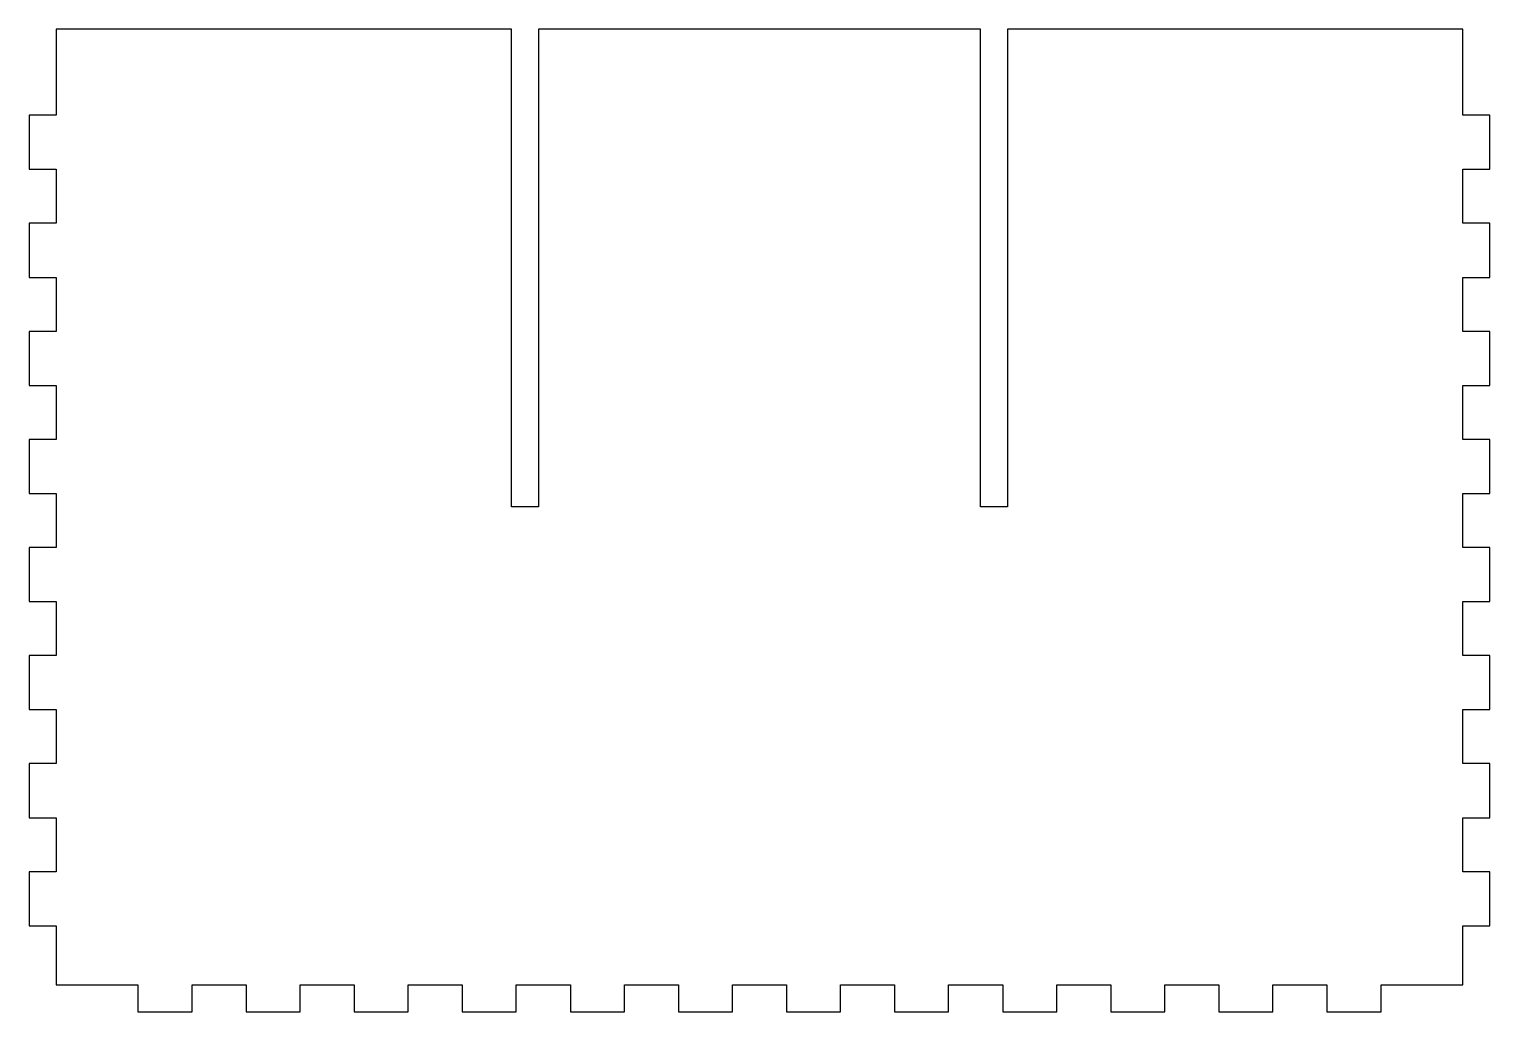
# Model space of a CAD drawing. Header units: millimetres. Extents: x 100 to 262, y 3 to 112.
import ezdxf

# ---------------------------------------------------------------- set-up
doc = ezdxf.new("R2010")
doc.units = ezdxf.units.MM
doc.layers.get('0').update_dxf_attribs({"linetype": 'CONTINUOUS'})

msp = doc.modelspace()

# ---------------------------------------------------------------- linework, layer by layer
msp.add_lwpolyline([(156.49728, 112.00156), (156.49728, 59.00192), (153.49754, 59.00192), (153.49754, 112.00156), (102.99726, 112.00156), (102.99726, 102.45878), (99.99752, 102.45878), (99.99752, 96.46438), (102.99726, 96.46438), (102.99726, 90.46998), (99.99752, 90.46998), (99.99752, 84.47558), (102.99726, 84.47558), (102.99726, 78.48118), (99.99752, 78.48118), (99.99752, 72.48678), (102.99726, 72.48678), (102.99726, 66.49238), (99.99752, 66.49238), (99.99752, 60.49798), (102.99726, 60.49798), (102.99726, 54.50358), (99.99752, 54.50358), (99.99752, 48.50918), (102.99726, 48.50918), (102.99726, 42.51478), (99.99752, 42.51478), (99.99752, 36.52038), (102.99726, 36.52038), (102.99726, 30.52598), (99.99752, 30.52598), (99.99752, 24.53158), (102.99726, 24.53158), (102.99726, 18.53718), (99.99752, 18.53718), (99.99752, 12.54278), (102.99726, 12.54278), (102.99726, 5.99974), (112.06252, 5.99974), (112.06252, 3), (118.05692, 3), (118.05692, 5.99974), (124.05132, 5.99974), (124.05132, 3), (130.04572, 3), (130.04572, 5.99974), (136.04012, 5.99974), (136.04012, 3), (142.03452, 3), (142.03452, 5.99974), (148.02892, 5.99974), (148.02892, 3), (154.02332, 3), (154.02332, 5.99974), (160.01772, 5.99974), (160.01772, 3), (166.01212, 3), (166.01212, 5.99974), (172.00652, 5.99974), (172.00652, 3), (178.00092, 3), (178.00092, 5.99974), (183.99532, 5.99974), (183.99532, 3), (189.98972, 3), (189.98972, 5.99974), (195.98412, 5.99974), (195.98412, 3), (201.97852, 3), (201.97852, 5.99974), (207.97292, 5.99974), (207.97292, 3), (213.96732, 3), (213.96732, 5.99974), (219.96172, 5.99974), (219.96172, 3), (225.95612, 3), (225.95612, 5.99974), (231.95052, 5.99974), (231.95052, 3), (237.94492, 3), (237.94492, 5.99974), (243.93932, 5.99974), (243.93932, 3), (249.93372, 3), (249.93372, 5.99974), (258.99898, 5.99974), (258.99898, 12.54278), (261.99872, 12.54278), (261.99872, 18.53718), (258.99898, 18.53718), (258.99898, 24.53158), (261.99872, 24.53158), (261.99872, 30.52598), (258.99898, 30.52598), (258.99898, 36.52038), (261.99872, 36.52038), (261.99872, 42.51478), (258.99898, 42.51478), (258.99898, 48.50918), (261.99872, 48.50918), (261.99872, 54.50358), (258.99898, 54.50358), (258.99898, 60.49798), (261.99872, 60.49798), (261.99872, 66.49238), (258.99898, 66.49238), (258.99898, 72.48678), (261.99872, 72.48678), (261.99872, 78.48118), (258.99898, 78.48118), (258.99898, 84.47558), (261.99872, 84.47558), (261.99872, 90.46998), (258.99898, 90.46998), (258.99898, 96.46438), (261.99872, 96.46438), (261.99872, 102.45878), (258.99898, 102.45878), (258.99898, 112.00156), (208.4987, 112.00156), (208.4987, 59.00192), (205.49896, 59.00192), (205.49896, 112.00156)], close=True)

doc.saveas('drawing.dxf')
